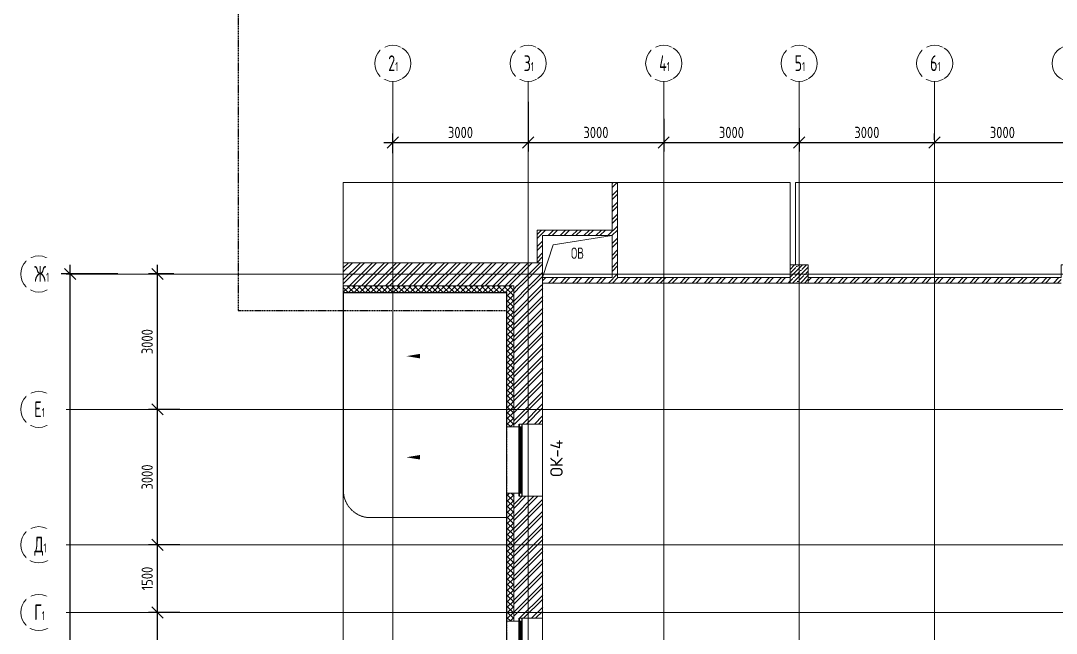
# Model space of a CAD drawing. Header units: millimetres. Extents: x -610846 to 2504857, y -1998781 to 285903.
# Drawn here: x 529317 to 552249, y 82925 to 96503 of the extents above; entities that cross this region are included whole.
import ezdxf

# ---------------------------------------------------------------- set-up
doc = ezdxf.new("R2010")
doc.units = ezdxf.units.MM
for name, pattern in [('ADSK_Штриховая_ш2 п1', [3, 2, -1]), ('CENTER', [50.8, 31.75, -6.35, 6.35, -6.35]), ('DASHED', [0.75, 0.5, -0.25])]:
    doc.linetypes.add(name, pattern=pattern)
doc.layers.get('0').update_dxf_attribs({"lineweight": 25})
doc.layers.add('АР_Граница ПБ', color=7, linetype='Continuous', lineweight=53, true_color=0xf60404)
for name, color, linetype, lineweight in [('АР_Колонны', 5, 'Continuous', 35), ('АР_Колонны Штрих', 250, 'Continuous', 5), ('АР_Навесной фасад', 250, 'Continuous', 5), ('АР_Окна', 142, 'Continuous', 5), ('АР_Оси размеры', 164, 'Continuous', 9), ('АР_Перегородки_кирпич_Штрих', 244, 'Continuous', 5), ('АР_Сущ Несущая стена', 250, 'Continuous', 50), ('АР_тонкая линия', 250, 'Continuous', 0), ('АР_Утеплитель', 250, 'Continuous', 13), ('АР_Штриховка кирпич', 250, 'Continuous', 9), ('Контунр козырька', 250, 'ADSK_Штриховая_ш2 п1', 30), ('Маркировка ОКОН', 5, 'Continuous', 18)]:
    doc.layers.add(name, color=color, linetype=linetype, lineweight=lineweight)
for name, color, linetype in [('АР_новое окно', 160, 'Continuous'), ('АР_ОСИ', 7, 'Continuous'), ('АР_Отверстия', 250, 'Continuous'), ('АР_ПЕРЕГОРОДКИ КИРПИЧ', 7, 'Continuous')]:
    doc.layers.add(name, color=color, linetype=linetype)
doc.layers.add('АР_Площадь контур', color=7, linetype='Continuous', lineweight=30, true_color=0xff9ee7, plot=False)
doc.styles.add('ICOCPEUR', font='isocpeur.ttf')
doc.styles.add('PDF ISOCPEUR', font='isocpeur.ttf')
doc.styles.add('ГОСТ 2.304', font='GOST.TTF')
doc.dimstyles.new('СПДС', dxfattribs={"dimscale": 100, "dimtxt": 2.5, "dimasz": 2.5, "dimexe": 2, "dimexo": 0.625, "dimgap": 1, "dimtad": 1, "dimdec": 0, "dimtxsty": 'ГОСТ 2.304', "dimblk": 'OBLIQUE', "dimblk1": 'OBLIQUE', "dimblk2": 'OBLIQUE', "dimcen": 2.5, "dimdle": 2, "dimadec": 0, "dimazin": 2, "dimtfac": 0.75, "dimtdec": 4, "dimtmove": 1, "dimatfit": 3, "dimfxl": 1, "dimtfill": 1, "dimtolj": 1, "dimarcsym": 1})
pattern_1 = [(45, (-410691.34, 149110.67), (-132.58252, 132.58252), []), (45, (-410602.96, 149110.67), (-132.58252, 132.58252), [])]

# ---------------------------------------------------------------- blocks, each defined once
blk = doc.blocks.new('*U547')
at = {"layer": 'АР_новое окно', "lineweight": 20}
for p, q in [((0, 3800), (-70, 3800)), ((0, 0), (-70, 0))]:
    blk.add_line(p, q, dxfattribs=at)
at = {"layer": 'АР_новое окно'}
for p, q in [((-70, 3800), (-70, 0)), ((-70, 0), (-70, 3800)), ((0, 3730), (-70, 3730)), ((-35, 3730), (-35, 70)), ((0, 3800), (0, 0)), ((0, 70), (-70, 70))]:
    blk.add_line(p, q, dxfattribs=at)
blk = doc.blocks.new('*U548')
at = {"layer": 'АР_новое окно', "lineweight": 20}
for p, q in [((0, 1600), (-70, 1600)), ((0, 0), (-70, 0))]:
    blk.add_line(p, q, dxfattribs=at)
at = {"layer": 'АР_новое окно'}
for p, q in [((-70, 1600), (-70, 0)), ((-70, 0), (-70, 1600)), ((0, 1530), (-70, 1530)), ((-35, 1530), (-35, 70)), ((0, 1600), (0, 0)), ((0, 70), (-70, 70))]:
    blk.add_line(p, q, dxfattribs=at)
blk = doc.blocks.new('_Oblique')
at = {"color": 0, "linetype": 'ByBlock', "lineweight": -2}
blk.add_line((-0.5, -0.5), (0.5, 0.5), dxfattribs=at)
blk = doc.blocks.new('*D575')
at = {"layer": 'Defpoints', "color": 0, "lineweight": 15, "ltscale": 100, "transparency": 16777216}
for p in [(532343, 83389), (532906, 83389), (532851, 78889)]:
    blk.add_point(p, dxfattribs=at)
at = {"layer": 'АР_Оси размеры', "color": 0, "lineweight": -2, "ltscale": 100, "transparency": 16777216}
for p, q in [((532343, 78689), (532343, 83589)), ((532843, 83389), (532143, 83389)), ((532789, 78889), (532143, 78889))]:
    blk.add_line(p, q, dxfattribs=at)
at = {"layer": 'АР_Оси размеры', "color": 0, "lineweight": -2, "ltscale": 100, "transparency": 16777216, "xscale": 250, "yscale": 250, "zscale": 250}
for p, rotation in [((532343, 83389), 90), ((532343, 78889), 270)]:
    blk.add_blockref('_Oblique', p, dxfattribs=dict(at, rotation=rotation))
at = {"layer": 'АР_Оси размеры', "color": 0, "lineweight": 9, "ltscale": 100, "transparency": 16777216, "insert": (532117, 81139), "char_height": 250, "attachment_point": 5, "rotation": 90, "style": 'ГОСТ 2.304', "bg_fill": 3, "box_fill_scale": 1.1, "bg_fill_color": 256, "bg_fill_true_color": 13158600, "bg_fill_transparency": 0}
blk.add_mtext('\\A1;4500', dxfattribs=at)
blk = doc.blocks.new('*D576')
at = {"layer": 'Defpoints', "color": 0, "lineweight": 15, "ltscale": 100, "transparency": 16777216}
for p in [(532343, 84889), (532906, 84889), (532906, 83389)]:
    blk.add_point(p, dxfattribs=at)
at = {"layer": 'АР_Оси размеры', "color": 0, "lineweight": -2, "ltscale": 100, "transparency": 16777216}
for p, q in [((532343, 83189), (532343, 85089)), ((532843, 84889), (532143, 84889)), ((532843, 83389), (532143, 83389))]:
    blk.add_line(p, q, dxfattribs=at)
at = {"layer": 'АР_Оси размеры', "color": 0, "lineweight": -2, "ltscale": 100, "transparency": 16777216, "xscale": 250, "yscale": 250, "zscale": 250}
for p, rotation in [((532343, 84889), 90), ((532343, 83389), 270)]:
    blk.add_blockref('_Oblique', p, dxfattribs=dict(at, rotation=rotation))
at = {"layer": 'АР_Оси размеры', "color": 0, "lineweight": 9, "ltscale": 100, "transparency": 16777216, "insert": (532117, 84139), "char_height": 250, "attachment_point": 5, "rotation": 90, "style": 'ГОСТ 2.304', "bg_fill": 3, "box_fill_scale": 1.1, "bg_fill_color": 256, "bg_fill_true_color": 13158600, "bg_fill_transparency": 0}
blk.add_mtext('\\A1;1500', dxfattribs=at)
blk = doc.blocks.new('*D577')
at = {"layer": 'Defpoints', "color": 0, "lineweight": 15, "ltscale": 100, "transparency": 16777216}
for p in [(532343, 87889), (532766, 87889), (532906, 84889)]:
    blk.add_point(p, dxfattribs=at)
at = {"layer": 'АР_Оси размеры', "color": 0, "lineweight": -2, "ltscale": 100, "transparency": 16777216}
for p, q in [((532343, 84689), (532343, 88089)), ((532704, 87889), (532143, 87889)), ((532843, 84889), (532143, 84889))]:
    blk.add_line(p, q, dxfattribs=at)
at = {"layer": 'АР_Оси размеры', "color": 0, "lineweight": -2, "ltscale": 100, "transparency": 16777216, "xscale": 250, "yscale": 250, "zscale": 250}
for p, rotation in [((532343, 87889), 90), ((532343, 84889), 270)]:
    blk.add_blockref('_Oblique', p, dxfattribs=dict(at, rotation=rotation))
at = {"layer": 'АР_Оси размеры', "color": 0, "lineweight": 9, "ltscale": 100, "transparency": 16777216, "insert": (532117, 86389), "char_height": 250, "attachment_point": 5, "rotation": 90, "style": 'ГОСТ 2.304', "bg_fill": 3, "box_fill_scale": 1.1, "bg_fill_color": 256, "bg_fill_true_color": 13158600, "bg_fill_transparency": 0}
blk.add_mtext('\\A1;3000', dxfattribs=at)
blk = doc.blocks.new('*D578')
at = {"layer": 'Defpoints', "color": 0, "lineweight": 15, "ltscale": 100, "transparency": 16777216}
for p in [(532343, 90889), (532766, 90889), (532906, 87889)]:
    blk.add_point(p, dxfattribs=at)
at = {"layer": 'АР_Оси размеры', "color": 0, "lineweight": -2, "ltscale": 100, "transparency": 16777216}
for p, q in [((532343, 87689), (532343, 91089)), ((532704, 90889), (532143, 90889)), ((532843, 87889), (532143, 87889))]:
    blk.add_line(p, q, dxfattribs=at)
at = {"layer": 'АР_Оси размеры', "color": 0, "lineweight": -2, "ltscale": 100, "transparency": 16777216, "xscale": 250, "yscale": 250, "zscale": 250}
for p, rotation in [((532343, 90889), 90), ((532343, 87889), 270)]:
    blk.add_blockref('_Oblique', p, dxfattribs=dict(at, rotation=rotation))
at = {"layer": 'АР_Оси размеры', "color": 0, "lineweight": 9, "ltscale": 100, "transparency": 16777216, "insert": (532117, 89389), "char_height": 250, "attachment_point": 5, "rotation": 90, "style": 'ГОСТ 2.304', "bg_fill": 3, "box_fill_scale": 1.1, "bg_fill_color": 256, "bg_fill_true_color": 13158600, "bg_fill_transparency": 0}
blk.add_mtext('\\A1;3000', dxfattribs=at)
blk = doc.blocks.new('*D565')
at = {"layer": 'Defpoints', "color": 0, "lineweight": 15, "ltscale": 100, "transparency": 16777216}
for p in [(540555, 94771), (540555, 93801), (537555, 93507)]:
    blk.add_point(p, dxfattribs=at)
at = {"layer": 'АР_Оси размеры', "color": 0, "lineweight": -2, "ltscale": 100, "transparency": 16777216}
for p, q in [((540555, 94708), (540555, 93601)), ((537355, 93801), (540755, 93801)), ((537555, 93570), (537555, 94001))]:
    blk.add_line(p, q, dxfattribs=at)
at = {"layer": 'АР_Оси размеры', "color": 0, "lineweight": -2, "ltscale": 100, "transparency": 16777216, "xscale": 250, "yscale": 250, "zscale": 250, "rotation": 180}
blk.add_blockref('_Oblique', (537555, 93801), dxfattribs=at)
at = {"layer": 'АР_Оси размеры', "color": 0, "lineweight": -2, "ltscale": 100, "transparency": 16777216, "xscale": 250, "yscale": 250, "zscale": 250}
blk.add_blockref('_Oblique', (540555, 93801), dxfattribs=at)
at = {"layer": 'АР_Оси размеры', "color": 0, "lineweight": 9, "ltscale": 100, "transparency": 16777216, "insert": (539055, 94026), "char_height": 250, "attachment_point": 5, "style": 'ГОСТ 2.304', "bg_fill": 3, "box_fill_scale": 1.1, "bg_fill_color": 256, "bg_fill_true_color": 13158600, "bg_fill_transparency": 0}
blk.add_mtext('\\A1;3000', dxfattribs=at)
blk = doc.blocks.new('*D566')
at = {"layer": 'Defpoints', "color": 0, "lineweight": 15, "ltscale": 100, "transparency": 16777216}
for p in [(540555, 94771), (543555, 94389), (543555, 93801)]:
    blk.add_point(p, dxfattribs=at)
at = {"layer": 'АР_Оси размеры', "color": 0, "lineweight": -2, "ltscale": 100, "transparency": 16777216}
for p, q in [((540555, 94708), (540555, 93601)), ((543555, 94326), (543555, 93601)), ((540355, 93801), (543755, 93801))]:
    blk.add_line(p, q, dxfattribs=at)
at = {"layer": 'АР_Оси размеры', "color": 0, "lineweight": -2, "ltscale": 100, "transparency": 16777216, "xscale": 250, "yscale": 250, "zscale": 250, "rotation": 180}
blk.add_blockref('_Oblique', (540555, 93801), dxfattribs=at)
at = {"layer": 'АР_Оси размеры', "color": 0, "lineweight": -2, "ltscale": 100, "transparency": 16777216, "xscale": 250, "yscale": 250, "zscale": 250}
blk.add_blockref('_Oblique', (543555, 93801), dxfattribs=at)
at = {"layer": 'АР_Оси размеры', "color": 0, "lineweight": 9, "ltscale": 100, "transparency": 16777216, "insert": (542055, 94026), "char_height": 250, "attachment_point": 5, "style": 'ГОСТ 2.304', "bg_fill": 3, "box_fill_scale": 1.1, "bg_fill_color": 256, "bg_fill_true_color": 13158600, "bg_fill_transparency": 0}
blk.add_mtext('\\A1;3000', dxfattribs=at)
blk = doc.blocks.new('*D567')
at = {"layer": 'Defpoints', "color": 0, "lineweight": 15, "ltscale": 100, "transparency": 16777216}
for p in [(543555, 94389), (546555, 94183), (546555, 93801)]:
    blk.add_point(p, dxfattribs=at)
at = {"layer": 'АР_Оси размеры', "color": 0, "lineweight": -2, "ltscale": 100, "transparency": 16777216}
for p, q in [((543555, 94326), (543555, 93601)), ((546555, 94121), (546555, 93601)), ((543355, 93801), (546755, 93801))]:
    blk.add_line(p, q, dxfattribs=at)
at = {"layer": 'АР_Оси размеры', "color": 0, "lineweight": -2, "ltscale": 100, "transparency": 16777216, "xscale": 250, "yscale": 250, "zscale": 250, "rotation": 180}
blk.add_blockref('_Oblique', (543555, 93801), dxfattribs=at)
at = {"layer": 'АР_Оси размеры', "color": 0, "lineweight": -2, "ltscale": 100, "transparency": 16777216, "xscale": 250, "yscale": 250, "zscale": 250}
blk.add_blockref('_Oblique', (546555, 93801), dxfattribs=at)
at = {"layer": 'АР_Оси размеры', "color": 0, "lineweight": 9, "ltscale": 100, "transparency": 16777216, "insert": (545055, 94026), "char_height": 250, "attachment_point": 5, "style": 'ГОСТ 2.304', "bg_fill": 3, "box_fill_scale": 1.1, "bg_fill_color": 256, "bg_fill_true_color": 13158600, "bg_fill_transparency": 0}
blk.add_mtext('\\A1;3000', dxfattribs=at)
blk = doc.blocks.new('*D568')
at = {"layer": 'Defpoints', "color": 0, "lineweight": 15, "ltscale": 100, "transparency": 16777216}
for p in [(546555, 94183), (549555, 93801), (549555, 93801)]:
    blk.add_point(p, dxfattribs=at)
at = {"layer": 'АР_Оси размеры', "color": 0, "lineweight": -2, "ltscale": 100, "transparency": 16777216}
for p, q in [((546555, 94121), (546555, 93601)), ((546355, 93801), (549755, 93801)), ((549555, 93864), (549555, 94001))]:
    blk.add_line(p, q, dxfattribs=at)
at = {"layer": 'АР_Оси размеры', "color": 0, "lineweight": -2, "ltscale": 100, "transparency": 16777216, "xscale": 250, "yscale": 250, "zscale": 250, "rotation": 180}
blk.add_blockref('_Oblique', (546555, 93801), dxfattribs=at)
at = {"layer": 'АР_Оси размеры', "color": 0, "lineweight": -2, "ltscale": 100, "transparency": 16777216, "xscale": 250, "yscale": 250, "zscale": 250}
blk.add_blockref('_Oblique', (549555, 93801), dxfattribs=at)
at = {"layer": 'АР_Оси размеры', "color": 0, "lineweight": 9, "ltscale": 100, "transparency": 16777216, "insert": (548055, 94026), "char_height": 250, "attachment_point": 5, "style": 'ГОСТ 2.304', "bg_fill": 3, "box_fill_scale": 1.1, "bg_fill_color": 256, "bg_fill_true_color": 13158600, "bg_fill_transparency": 0}
blk.add_mtext('\\A1;3000', dxfattribs=at)
blk = doc.blocks.new('*D569')
at = {"layer": 'Defpoints', "color": 0, "lineweight": 15, "ltscale": 100, "transparency": 16777216}
for p in [(552555, 94183), (549555, 93801), (552555, 93801)]:
    blk.add_point(p, dxfattribs=at)
at = {"layer": 'АР_Оси размеры', "color": 0, "lineweight": -2, "ltscale": 100, "transparency": 16777216}
for p, q in [((552555, 94121), (552555, 93601)), ((549355, 93801), (552755, 93801)), ((549555, 93864), (549555, 94001))]:
    blk.add_line(p, q, dxfattribs=at)
at = {"layer": 'АР_Оси размеры', "color": 0, "lineweight": -2, "ltscale": 100, "transparency": 16777216, "xscale": 250, "yscale": 250, "zscale": 250, "rotation": 180}
blk.add_blockref('_Oblique', (549555, 93801), dxfattribs=at)
at = {"layer": 'АР_Оси размеры', "color": 0, "lineweight": -2, "ltscale": 100, "transparency": 16777216, "xscale": 250, "yscale": 250, "zscale": 250}
blk.add_blockref('_Oblique', (552555, 93801), dxfattribs=at)
at = {"layer": 'АР_Оси размеры', "color": 0, "lineweight": 9, "ltscale": 100, "transparency": 16777216, "insert": (551055, 94026), "char_height": 250, "attachment_point": 5, "style": 'ГОСТ 2.304', "bg_fill": 3, "box_fill_scale": 1.1, "bg_fill_color": 256, "bg_fill_true_color": 13158600, "bg_fill_transparency": 0}
blk.add_mtext('\\A1;3000', dxfattribs=at)
blk = doc.blocks.new('*D579')
at = {"layer": 'Defpoints', "color": 0, "lineweight": 15, "ltscale": 100, "transparency": 16777216}
for p in [(530410, 90889), (531529, 90889), (530789, 66974)]:
    blk.add_point(p, dxfattribs=at)
at = {"layer": 'АР_Оси размеры', "color": 0, "lineweight": -2, "ltscale": 100, "transparency": 16777216}
for p, q in [((530410, 66774), (530410, 91089)), ((531467, 90889), (530210, 90889)), ((530726, 66974), (530210, 66974))]:
    blk.add_line(p, q, dxfattribs=at)
at = {"layer": 'АР_Оси размеры', "color": 0, "lineweight": -2, "ltscale": 100, "transparency": 16777216, "xscale": 250, "yscale": 250, "zscale": 250}
for p, rotation in [((530410, 90889), 90), ((530410, 66974), 270)]:
    blk.add_blockref('_Oblique', p, dxfattribs=dict(at, rotation=rotation))
at = {"layer": 'АР_Оси размеры', "color": 0, "lineweight": 9, "ltscale": 100, "transparency": 16777216, "insert": (530185, 79685), "char_height": 250, "attachment_point": 5, "rotation": 90, "style": 'ГОСТ 2.304', "bg_fill": 3, "box_fill_scale": 1.1, "bg_fill_color": 256, "bg_fill_true_color": 13158600, "bg_fill_transparency": 0}
blk.add_mtext('\\A1;23915', dxfattribs=at)
blk = doc.blocks.new('*U552')
at = {"layer": 'АР_Граница ПБ', "color": 18, "linetype": 'DASHED', "lineweight": 30, "ltscale": 50, "true_color": 0x000000}
blk.add_lwpolyline([(5716, 10401, 0.157896), (8648, 16439), (38244, 16439), (38244, 19569), (41754, 19569), (41754, 30409), (15745, 30409), (15745, 33919), (6404, 33919), (6404, 30409), (-756, 30409), (-756, 33409), (-11596, 33409), (-11596, 29855, 0.334723), (-20031, 21409), (-23596, 21409), (-23596, 7563), (-17656, 7568), (-17656, -16340), (-10047, -16340)], format="xyb", dxfattribs=at)

msp = doc.modelspace()

# ---------------------------------------------------------------- hatches: boundary and pattern name
at = {"layer": 'АР_Колонны Штрих', "lineweight": 9, "ltscale": 100}
h = msp.add_hatch(dxfattribs=at)
h.set_pattern_fill('ANSI35', color=256, scale=500)
h.set_pattern_definition([(45, (-410696.84, 130960.03), (-88.388348, 88.388348), []), (45, (-410608.45, 130960.03), (-88.388348, 88.388348), [156.25, -31.25, 0, -31.25])])
h.paths.add_polyline_path([(546755.3, 91088.6), (546355.3, 91088.6), (546355.3, 90688.6), (546755.3, 90688.6)])
at = {"layer": 'АР_Перегородки_кирпич_Штрих', "lineweight": 9, "ltscale": 100}
h = msp.add_hatch(dxfattribs=at)
h.set_pattern_fill('ANSI32', color=256, scale=500)
h.set_pattern_definition([(45, (-422161.97, 137005.04), (-132.58252, 132.58252), []), (45, (-422073.58, 137005.04), (-132.58252, 132.58252), [])])
h.paths.add_polyline_path([(540875.1, 90808.6), (540875.1, 90688.6), (540875.1, 90688.6), (540875.1, 90808.6), (540875.1, 90808.6), (542412.4, 90808.6), (542412.4, 91738.6), (540875.1, 91738.6), (540875.1, 91138.6), (540755.1, 91138.6), (540755.1, 91858.6), (542412, 91858.6), (542411.6, 92913.3), (542532.4, 92913.3), (542532.4, 90808.6), (546355.3, 90808.6), (546355.3, 90688.6), (540875.1, 90688.6), (540875.1, 90808.6), (540875.1, 90808.6), (540875.1, 90688.6), (540875.1, 90808.6)])
h = msp.add_hatch(dxfattribs=at)
h.set_pattern_fill('ANSI32', color=256, scale=500)
h.set_pattern_definition([(45, (-416281.85, 137005.04), (-132.58252, 132.58252), []), (45, (-416193.46, 137005.04), (-132.58252, 132.58252), [])])
h.paths.add_polyline_path([(546755.3, 90808.6), (546755.3, 90688.6), (546755.3, 90688.6), (546755.2, 90808.6), (546755.3, 90808.6), (552355.3, 90808.6), (552355.3, 90688.6), (546755.3, 90688.6), (546755.3, 90808.6), (546755.2, 90808.6), (546755.3, 90688.6), (546755.2, 90808.6)])
at = {"layer": 'АР_Утеплитель', "lineweight": 9, "ltscale": 100}
h = msp.add_hatch(dxfattribs=at)
h.set_pattern_fill('ANSI37', color=256, scale=700)
h.set_pattern_definition([(45, (-435804.835, 123390.41), (-61.871843, 61.871843), []), (135, (-435804.835, 123390.41), (-61.871843, -61.871843), [])])
h.paths.add_polyline_path([(536460.7, 90628.6), (536460.7, 90478.6), (540085.1, 90478.6), (540085.1, 87498.3), (540235.1, 87498.3), (540235.1, 90628.6)])
h = msp.add_hatch(dxfattribs=at)
h.set_pattern_fill('ANSI37', color=256, scale=700)
h.set_pattern_definition([(45, (-435804.835, 119085.7), (-61.871843, 61.871843), []), (135, (-435804.835, 119085.7), (-61.871843, -61.871843), [])])
h.paths.add_polyline_path([(540235.1, 86028.3), (540235.1, 83193.6), (540085.1, 83193.6), (540085.1, 86028.3)])
at = {"layer": 'АР_Штриховка кирпич', "lineweight": 9, "ltscale": 100}
h = msp.add_hatch(dxfattribs=at)
h.set_pattern_fill('ANSI32', color=256, scale=500)
h.set_pattern_definition(pattern_1)
h.paths.add_polyline_path([(536460.7, 91138.6), (536460.7, 91128.3), (536460.7, 91128.3), (536460.7, 90628.6), (540235.1, 90628.6), (540235.3, 90628.6), (540875.3, 90628.6), (540875.1, 91138.6)])
h = msp.add_hatch(dxfattribs=at)
h.set_pattern_fill('ANSI32', color=256, scale=500)
h.set_pattern_definition(pattern_1)
h.paths.add_polyline_path([(540875.3, 90630.4), (540235.3, 90630.4), (540235.1, 87563.3), (540875.1, 87563.3)])
h = msp.add_hatch(dxfattribs=at)
h.set_pattern_fill('ANSI32', color=256, scale=500)
h.set_pattern_definition(pattern_1)
h.paths.add_polyline_path([(540875.1, 85963.3), (540235.1, 85963.3), (540235.3, 83258.6), (540875.3, 83258.6)])

# ---------------------------------------------------------------- linework, layer by layer
at = {"linetype": 'Continuous', "lineweight": 9}
for points in [[(538487.5, 89068, 0, 0, 0), (537858.5, 89068, 0, 100, 0), (538158.5, 89068, 100, 100, 0)], [(538487.5, 86826.7, 0, 0, 0), (537858.5, 86826.7, 0, 100, 0), (538158.5, 86826.7, 100, 100, 0)]]:
    msp.add_lwpolyline(points, format="xyseb", dxfattribs=at)
at = {"layer": 'Defpoints', "color": 18, "lineweight": 9, "ltscale": 100, "true_color": 0x000000}
msp.add_lwpolyline([(546355.3, 92913.3), (536460.7, 92913.3), (536460.7, 65010.4), (564753.9, 65010.4), (564753.9, 92913.3), (546475.3, 92913.3)], dxfattribs=at)
at = {"layer": 'АР_Колонны', "lineweight": 9, "ltscale": 100}
msp.add_lwpolyline([(546355.3, 91088.6), (546755.3, 91088.6), (546755.3, 90688.6), (546355.3, 90688.6)], close=True, dxfattribs=at)
at = {"layer": 'АР_Навесной фасад', "lineweight": 9, "ltscale": 100}
for points in [[(540235.1, 87498.3), (540075.1, 87498.3)], [(540235.1, 86028.3), (540075.1, 86028.3)], [(540235.1, 83193.6), (540075.1, 83193.6)]]:
    msp.add_lwpolyline(points, dxfattribs=at)
at = {"layer": 'АР_новое окно', "lineweight": 9, "ltscale": 100}
for p, q in [((536460.7, 90478.6), (540085.1, 90478.6)), ((536460.7, 90468.6), (540075.1, 90468.6)), ((540075.1, 66173.6), (540075.1, 90468.6)), ((540085.1, 87498.3), (540085.1, 90478.6)), ((540085.1, 83193.6), (540085.1, 86028.3))]:
    msp.add_line(p, q, dxfattribs=at)
at = {"layer": 'АР_Окна', "lineweight": 9, "ltscale": 100}
for p, q in [((540875.1, 85963.3), (540875.1, 87563.3)), ((540875.1, 79458.6), (540875.1, 83258.6))]:
    msp.add_line(p, q, dxfattribs=at)
at = {"layer": 'АР_ОСИ', "linetype": 'CENTER', "lineweight": 9, "ltscale": 1000}
for p, q in [((537555.3, 95157.7), (537555.3, 62918.7)), ((540555.3, 95152.2), (540555.3, 62918.7)), ((543555.3, 95157.7), (543555.3, 62918.7)), ((546555.3, 95152.2), (546555.3, 65010.4)), ((549555.3, 95152.2), (549555.3, 65010.4)), ((530116.7, 90888.6), (564753.9, 90888.6)), ((530116.7, 87888.6), (564753.9, 87888.6)), ((530116.7, 84888.6), (564753.9, 84888.6)), ((530116.7, 83388.6), (564753.9, 83388.6))]:
    msp.add_line(p, q, dxfattribs=at)
at = {"layer": 'АР_ОСИ', "lineweight": 9, "ltscale": 0.5}
for centre in [(537555.3, 95557.7), (540555.3, 95557.7), (543555.3, 95557.7), (546555.3, 95557.7), (549555.3, 95557.7), (552555.3, 95557.7), (529716.7, 90888.6), (529716.7, 87888.6), (529716.7, 84888.6), (529716.7, 83388.6)]:
    msp.add_circle(centre, 400, dxfattribs=at)
at = {"layer": 'АР_ПЕРЕГОРОДКИ КИРПИЧ', "lineweight": 9, "ltscale": 100}
for points in [[(542412.1, 92913.3), (542412.4, 91858.6)], [(542532.4, 92913.3), (542532.4, 90808.6)], [(540755.1, 91138.6), (540755.1, 91858.6)], [(540755.1, 91858.6), (542412.4, 91858.6)], [(540875.1, 91738.6), (540875.1, 91138.6)], [(542412.4, 91738.6), (540875.1, 91738.6)], [(542412.4, 91738.6), (542412.4, 90808.6)], [(540875.1, 90808.6), (542412.4, 90808.6)], [(540875.1, 90688.6), (546355.3, 90688.6)], [(542532.4, 90808.6), (546355.3, 90808.6)], [(546755.3, 90808.6), (552355.3, 90808.6)], [(546755.3, 90688.6), (552355.3, 90688.6)]]:
    msp.add_lwpolyline(points, dxfattribs=at)
at = {"layer": 'АР_ПЕРЕГОРОДКИ КИРПИЧ', "linetype": 'Continuous', "lineweight": 9, "ltscale": 100}
for points in [[(546355.3, 91088.6), (546355.3, 92913.3)], [(546475.3, 91088.6), (546475.3, 92913.3)]]:
    msp.add_lwpolyline(points, dxfattribs=at)
at = {"layer": 'АР_Площадь контур', "lineweight": 9}
for points in [[(542411.2, 92913.3), (542411.2, 91858.6), (540755.1, 91858.5), (540755.1, 91138.6), (536460.7, 91138.6)], [(546355.3, 92913.3), (546355.3, 90808.6), (542532.4, 90808.6), (542532.4, 92913.3)], [(552635.3, 92913.3), (552635.3, 91088.6), (552355.3, 91088.6), (552355.3, 90808.6), (546755.3, 90808.6), (546755.3, 91088.6), (546475.3, 91088.6), (546475.3, 92913.3)]]:
    msp.add_lwpolyline(points, dxfattribs=at)
at = {"layer": 'АР_Сущ Несущая стена', "lineweight": 9, "ltscale": 100}
for p, q in [((536460.7, 91138.6), (540875.1, 91138.6)), ((540875.1, 87563.3), (540875.1, 91138.6)), ((536460.7, 90628.6), (540235.1, 90628.6)), ((540235.1, 87658.6), (540235.1, 90628.6)), ((540235.1, 87972.6), (540235.1, 87498.3)), ((540354, 87498.3), (540235.1, 87498.3)), ((540354, 87563.3), (540875.1, 87563.3)), ((540354, 87498.3), (540354, 87563.3)), ((540235.1, 83193.6), (540235.1, 86028.3)), ((540354, 86028.3), (540235.1, 86028.3)), ((540354, 85963.3), (540354, 86028.3)), ((540354, 85963.3), (540875.1, 85963.3)), ((540875.1, 83258.6), (540875.1, 85963.3)), ((540354.1, 83258.6), (540875.1, 83258.6)), ((540354.1, 83258.6), (540875.1, 83258.6)), ((540354.1, 83258.6), (540875.1, 83258.6)), ((540354.1, 83193.6), (540354.1, 83258.6)), ((540354.1, 83193.6), (540235.1, 83193.6))]:
    msp.add_line(p, q, dxfattribs=at)
at = {"layer": 'АР_Сущ Несущая стена', "color": 4, "lineweight": 9, "ltscale": 100}
for p, q in [((540354, 85963.3), (540354, 87563.3)), ((540354.1, 79458.6), (540354.1, 83258.6))]:
    msp.add_line(p, q, dxfattribs=at)
at = {"layer": 'АР_тонкая линия', "lineweight": 9, "ltscale": 100}
msp.add_lwpolyline([(540875.1, 90808.6), (541105.5, 91532.6), (542412.4, 91738.6)], dxfattribs=at)
at = {"layer": 'Контунр козырька', "linetype": 'DASHED', "lineweight": 9, "ltscale": 25}
for points in [[(536463.1, 86071.3), (536463.1, 90468.6)], [(540075.1, 85488.3), (537063.1, 85488.3)]]:
    msp.add_lwpolyline(points, dxfattribs=at)
msp.add_arc((537063.1, 86088.3), 600, 180, 270, dxfattribs=at)

# ---------------------------------------------------------------- block references
at = {"layer": 'АР_новое окно', "lineweight": 9, "xscale": -1, "rotation": 180}
for name, p in [('*U548', (540424, 87563.3)), ('*U547', (540424.1, 83258.6))]:
    msp.add_blockref(name, p, dxfattribs=at)

# ---------------------------------------------------------------- texts
at = {"layer": 'АР_Отверстия', "lineweight": 9, "ltscale": 100, "insert": (541645.3, 91349.9), "char_height": 250, "attachment_point": 5, "line_spacing_factor": 0.7, "style": 'ICOCPEUR'}
msp.add_mtext('\\A1;{\\W0.7;ОВ}', dxfattribs=at)
at = {"layer": 'Маркировка ОКОН', "lineweight": 9, "insert": (541319.1, 86392.9), "char_height": 275.42, "attachment_point": 7, "rotation": 90, "style": 'PDF ISOCPEUR'}
msp.add_mtext('ОК-4', dxfattribs=at)

# ---------------------------------------------------------------- next in the draw order: texts
at = {"layer": 'АР_ОСИ', "lineweight": 9, "char_height": 350, "attachment_point": 1, "line_spacing_factor": 1.149209, "style": 'ГОСТ 2.304', "bg_fill": 2}
for s, insert, width in [('{\\W0.8;2\\H0.57143x;1}', (537455.4, 95735.5), 123.867), ('{\\W0.8;3\\H0.57143x;1}', (540455.4, 95735.5), 123.867), ('{\\W0.8;4\\H0.57143x;1}', (543455.4, 95735.5), 123.867), ('{\\W0.8;5\\H0.57143x;1}', (546455.4, 95735.5), 123.867), ('{\\W0.8;6\\H0.57143x;1}', (549455.4, 95735.5), 123.867), ('{\\W0.8;Ж\\H0.57143x;1}', (529616.9, 91066.3), 528.82), ('{\\W0.8;Е\\H0.57143x;1}', (529616.9, 88066.3), 528.82), ('{\\W0.8;Д\\H0.57143x;1}', (529616.9, 85066.3), 528.82), ('{\\W0.8;Г\\H0.57143x;1}', (529616.9, 83566.3), 528.82)]:
    msp.add_mtext(s, dxfattribs=dict(at, insert=insert, width=width))

# ---------------------------------------------------------------- next in the draw order: dimensions: what is measured, and where the dimension line sits
at = {"layer": 'АР_Оси размеры', "lineweight": 9, "ltscale": 100}
dim = msp.add_linear_dim(base=(540555.3, 93801.1), p1=(537555.3, 93507.2), p2=(540555.3, 94770.8), dimstyle='СПДС', dxfattribs=at)
dim.commit()
dim.dimension.update_dxf_attribs({"geometry": '*D565', "text_midpoint": (539055.3, 94026.1)})
dim = msp.add_linear_dim(base=(532342.6, 83388.6), p1=(532851.5, 78888.6), p2=(532905.5, 83388.6), angle=90, dimstyle='СПДС', dxfattribs=at)
dim.commit()
dim.dimension.update_dxf_attribs({"geometry": '*D575', "text_midpoint": (532117.5, 81138.6)})

# ---------------------------------------------------------------- next in the draw order: dimensions: what is measured, and where the dimension line sits
dim = msp.add_linear_dim(base=(543555.3, 93801.1), p1=(540555.3, 94770.8), p2=(543555.3, 94388.8), dimstyle='СПДС', dxfattribs=at)
dim.commit()
dim.dimension.update_dxf_attribs({"geometry": '*D566', "text_midpoint": (542055.3, 94026.1)})
dim = msp.add_linear_dim(base=(530409.8, 90888.6), p1=(530789, 66973.6), p2=(531529, 90888.6), angle=90, dimstyle='СПДС', dxfattribs=at)
dim.commit()
dim.dimension.update_dxf_attribs({"geometry": '*D579', "text_midpoint": (530409.8, 79685), "dimtype": 160})
dim = msp.add_linear_dim(base=(532342.6, 84888.6), p1=(532905.5, 83388.6), p2=(532905.5, 84888.6), angle=90, dimstyle='СПДС', dxfattribs=at)
dim.commit()
dim.dimension.update_dxf_attribs({"geometry": '*D576', "text_midpoint": (532117.5, 84138.6)})

# ---------------------------------------------------------------- next in the draw order: dimensions: what is measured, and where the dimension line sits
dim = msp.add_linear_dim(base=(546555.3, 93801.1), p1=(543555.3, 94388.8), p2=(546555.3, 94183.1), dimstyle='СПДС', dxfattribs=at)
dim.commit()
dim.dimension.update_dxf_attribs({"geometry": '*D567', "text_midpoint": (545055.3, 94026.1)})
dim = msp.add_linear_dim(base=(532342.6, 87888.6), p1=(532905.5, 84888.6), p2=(532766.1, 87888.6), angle=90, dimstyle='СПДС', dxfattribs=at)
dim.commit()
dim.dimension.update_dxf_attribs({"geometry": '*D577', "text_midpoint": (532117.5, 86388.6)})

# ---------------------------------------------------------------- next in the draw order: dimensions: what is measured, and where the dimension line sits
dim = msp.add_linear_dim(base=(549555.3, 93801.1), p1=(546555.3, 94183.1), p2=(549555.3, 93801.1), dimstyle='СПДС', dxfattribs=at)
dim.commit()
dim.dimension.update_dxf_attribs({"geometry": '*D568', "text_midpoint": (548055.3, 94026.1)})
dim = msp.add_linear_dim(base=(532342.6, 90888.6), p1=(532905.5, 87888.6), p2=(532766.1, 90888.6), angle=90, dimstyle='СПДС', dxfattribs=at)
dim.commit()
dim.dimension.update_dxf_attribs({"geometry": '*D578', "text_midpoint": (532117.5, 89388.6)})

# ---------------------------------------------------------------- next in the draw order: dimensions: what is measured, and where the dimension line sits
dim = msp.add_linear_dim(base=(552555.3, 93801.1), p1=(549555.3, 93801.1), p2=(552555.3, 94183.1), dimstyle='СПДС', dxfattribs=at)
dim.commit()
dim.dimension.update_dxf_attribs({"geometry": '*D569', "text_midpoint": (551055.3, 94026.1)})

# ---------------------------------------------------------------- next in the draw order: block references
at = {"layer": 'Defpoints', "lineweight": 9, "ltscale": 100}
msp.add_blockref('*U552', (557731, 82513.6), dxfattribs=at)

doc.saveas('drawing.dxf')
